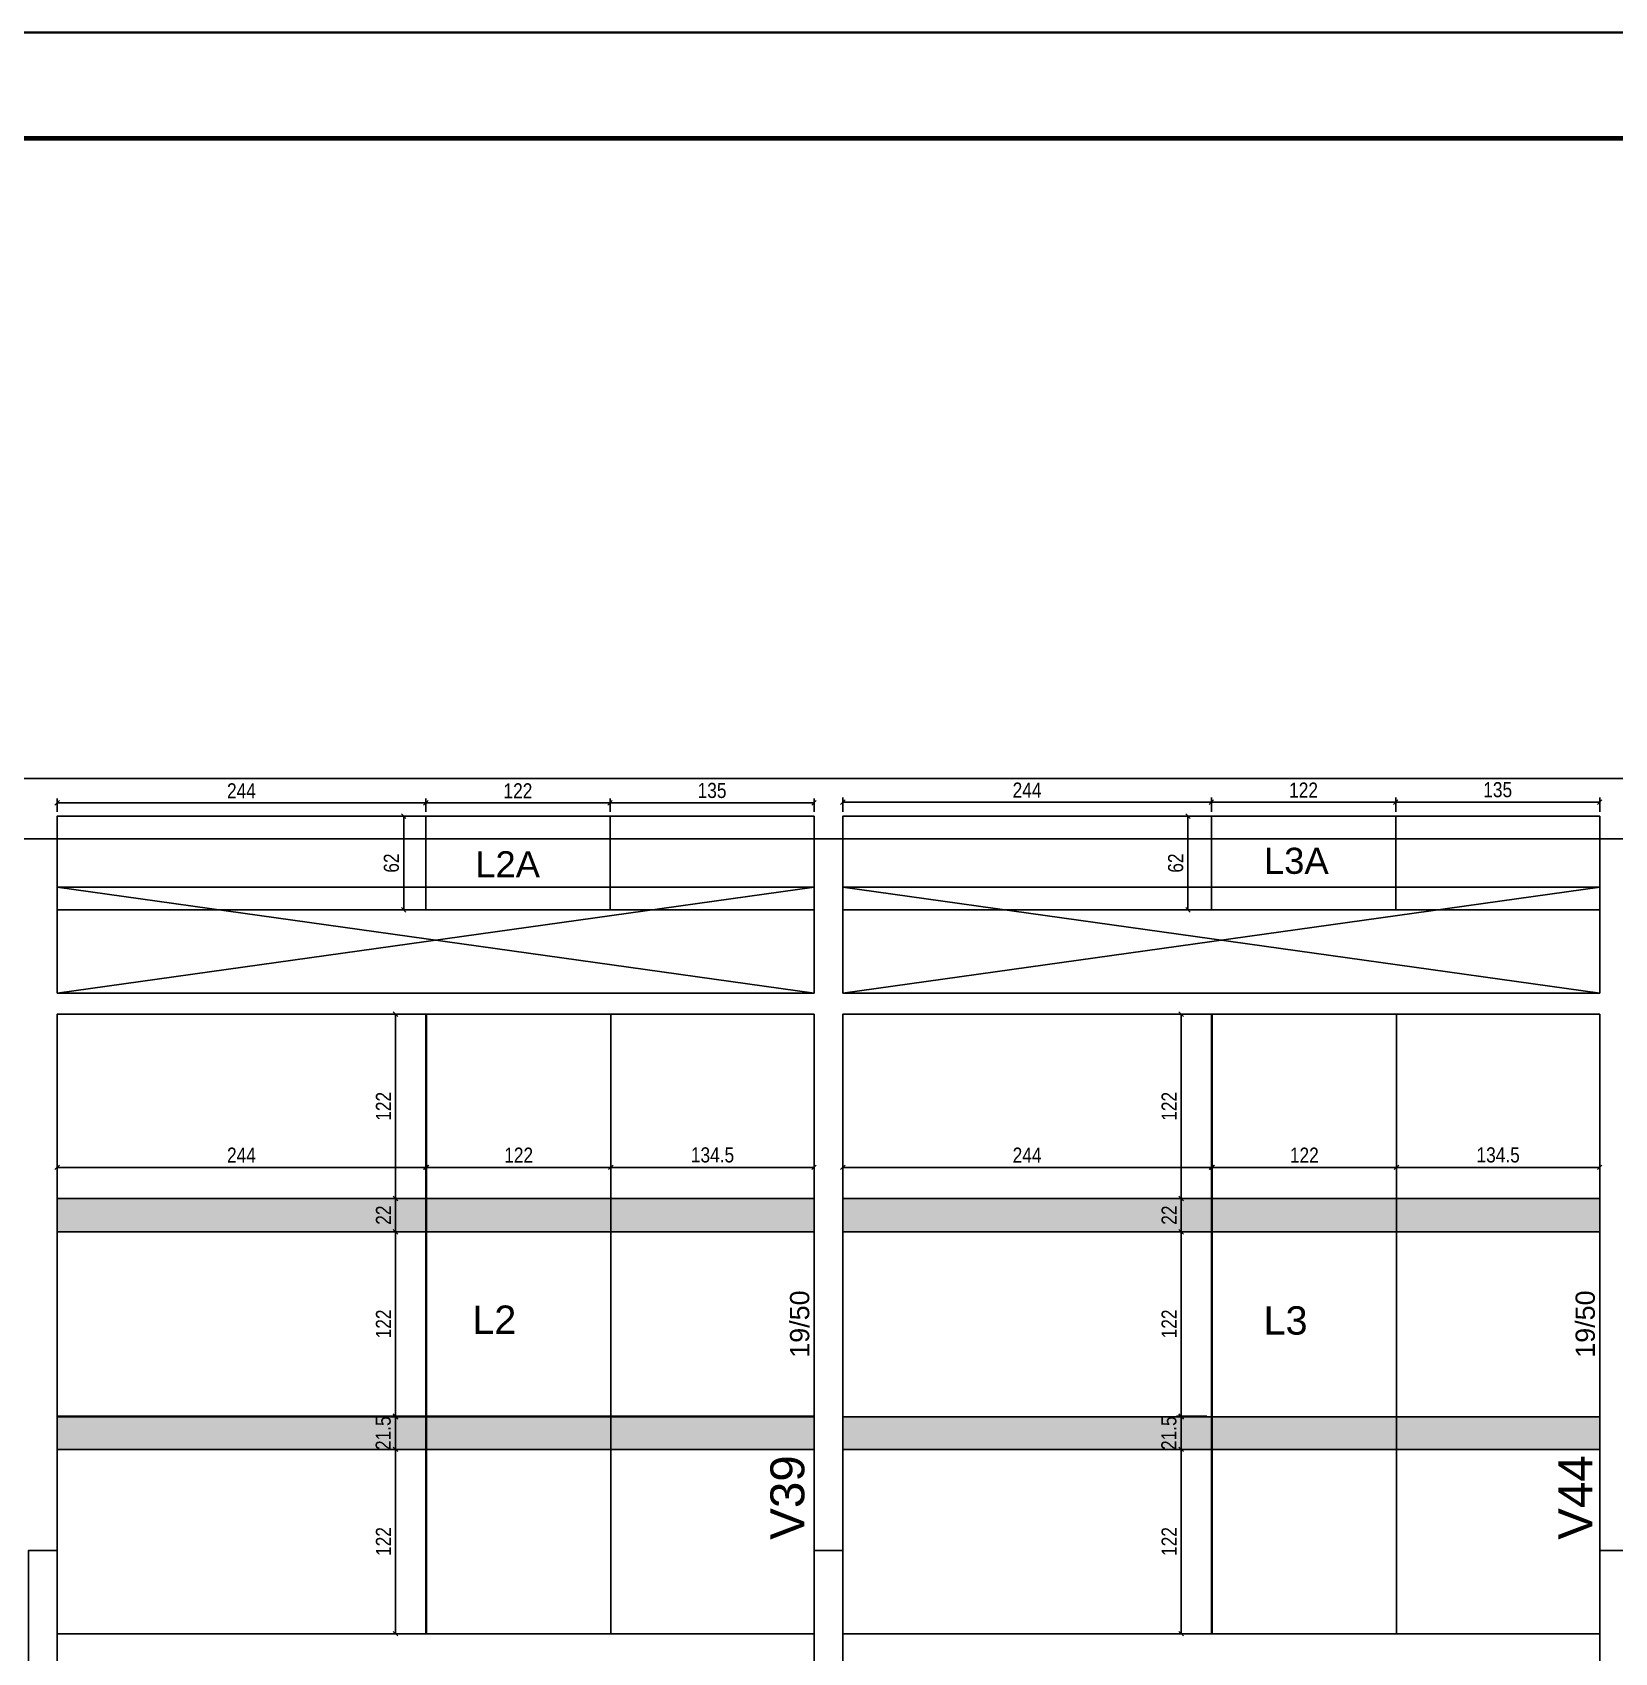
# Model space of a CAD drawing. Extents: x -9556 to -2786, y 930 to 5130.
# Drawn here: x -7998 to -6951, y 4058 to 5130 of the extents above; entities that cross this region are included whole.
import ezdxf

# ---------------------------------------------------------------- set-up
doc = ezdxf.new("R2010")
doc.units = 0
for name, color, linetype in [('1', 3, 'Continuous'), ('212', 3, 'Continuous'), ('220', 5, 'Continuous'), ('221', 1, 'Continuous'), ('222', 6, 'Continuous'), ('226', 4, 'Continuous'), ('233', 6, 'Continuous'), ('COTA', 2, 'Continuous'), ('Hachura', 7, 'Continuous'), ('Painéis', 200, 'Continuous')]:
    doc.layers.add(name, color=color, linetype=linetype)
doc.layers.add('FOLHA', color=255, linetype='Continuous', lineweight=40)
doc.layers.add('Folhas', color=255, linetype='Continuous', lineweight=9)
doc.styles.add('COTA TECNICA-50', font='techl___.ttf', dxfattribs={"height": 10})
doc.styles.get("Standard").update_dxf_attribs({"font": 'arial.ttf'})
doc.dimstyles.new('COTA PAINEL-50', dxfattribs={"dimtxt": 10, "dimasz": 3, "dimexe": 3, "dimexo": 3, "dimgap": 3, "dimtad": 1, "dimdec": 1, "dimzin": 9, "dimdsep": 46, "dimtxsty": 'COTA TECNICA-50', "dimblk1": 'OBLIQUE', "dimblk2": 'OBLIQUE', "dimsah": 1, "dimcen": 0.9, "dimclrd": 4, "dimclre": 4, "dimclrt": 240, "dimadec": 1, "dimazin": 3, "dimtfac": 1, "dimtdec": 1, "dimtmove": 0, "dimatfit": 3, "dimfxl": 0, "dimtolj": 1, "dimtzin": 12, "dimarcsym": 0})

# ---------------------------------------------------------------- blocks, each defined once
blk = doc.blocks.new('_Oblique')
at = {"color": 0, "linetype": 'ByBlock', "lineweight": -2}
blk.add_line((-0.5, -0.5), (0.5, 0.5), dxfattribs=at)
blk = doc.blocks.new('*D14')
at = {"layer": 'COTA', "color": 4, "lineweight": -2}
for p, q in [((-7981.5, 4361.4), (-7981.5, 4382)), ((-7981.5, 4379), (-7737.5, 4379)), ((-7737.5, 4361.4), (-7737.5, 4382))]:
    blk.add_line(p, q, dxfattribs=at)
at = {"layer": 'Defpoints', "color": 0}
for p in [(-7737.5, 4379), (-7981.5, 4358.4), (-7737.5, 4358.4)]:
    blk.add_point(p, dxfattribs=at)
at = {"layer": 'COTA', "color": 4, "lineweight": -2, "xscale": 3, "yscale": 3, "zscale": 3, "rotation": 180}
blk.add_blockref('_Oblique', (-7981.5, 4379), dxfattribs=at)
at = {"layer": 'COTA', "color": 4, "lineweight": -2, "xscale": 3, "yscale": 3, "zscale": 3}
blk.add_blockref('_Oblique', (-7737.5, 4379), dxfattribs=at)
at = {"layer": 'COTA', "color": 240, "insert": (-7859.5, 4387.1), "char_height": 10, "attachment_point": 5, "style": 'COTA TECNICA-50'}
blk.add_mtext('\\A1;244', dxfattribs=at)
blk = doc.blocks.new('*D15')
at = {"layer": 'COTA', "color": 4, "lineweight": -2}
for p, q in [((-7737, 4361.4), (-7737, 4382)), ((-7737, 4379), (-7615, 4379)), ((-7615, 4361.4), (-7615, 4382))]:
    blk.add_line(p, q, dxfattribs=at)
at = {"layer": 'Defpoints', "color": 0}
for p in [(-7615, 4379), (-7737, 4358.4), (-7615, 4358.4)]:
    blk.add_point(p, dxfattribs=at)
at = {"layer": 'COTA', "color": 4, "lineweight": -2, "xscale": 3, "yscale": 3, "zscale": 3, "rotation": 180}
blk.add_blockref('_Oblique', (-7737, 4379), dxfattribs=at)
at = {"layer": 'COTA', "color": 4, "lineweight": -2, "xscale": 3, "yscale": 3, "zscale": 3}
blk.add_blockref('_Oblique', (-7615, 4379), dxfattribs=at)
at = {"layer": 'COTA', "color": 240, "insert": (-7676, 4387.1), "char_height": 10, "attachment_point": 5, "style": 'COTA TECNICA-50'}
blk.add_mtext('\\A1;122', dxfattribs=at)
blk = doc.blocks.new('*D16')
at = {"layer": 'COTA', "color": 4, "lineweight": -2}
for p, q in [((-7615, 4361.4), (-7615, 4382)), ((-7615, 4379), (-7480.5, 4379)), ((-7480.5, 4361.4), (-7480.5, 4382))]:
    blk.add_line(p, q, dxfattribs=at)
at = {"layer": 'Defpoints', "color": 0}
for p in [(-7480.5, 4379), (-7615, 4358.4), (-7480.5, 4358.4)]:
    blk.add_point(p, dxfattribs=at)
at = {"layer": 'COTA', "color": 4, "lineweight": -2, "xscale": 3, "yscale": 3, "zscale": 3, "rotation": 180}
blk.add_blockref('_Oblique', (-7615, 4379), dxfattribs=at)
at = {"layer": 'COTA', "color": 4, "lineweight": -2, "xscale": 3, "yscale": 3, "zscale": 3}
blk.add_blockref('_Oblique', (-7480.5, 4379), dxfattribs=at)
at = {"layer": 'COTA', "color": 240, "insert": (-7547.7, 4387.2), "char_height": 10, "attachment_point": 5, "style": 'COTA TECNICA-50'}
blk.add_mtext('\\A1;134.5', dxfattribs=at)
blk = doc.blocks.new('*D17')
at = {"layer": 'COTA', "color": 4, "lineweight": -2}
for p, q in [((-7740.5, 4480.4), (-7760.5, 4480.4)), ((-7757.5, 4480.4), (-7757.5, 4358.4)), ((-7740.5, 4358.4), (-7760.5, 4358.4))]:
    blk.add_line(p, q, dxfattribs=at)
at = {"layer": 'Defpoints', "color": 0}
for p in [(-7737.5, 4480.4), (-7757.5, 4358.4), (-7737.5, 4358.4)]:
    blk.add_point(p, dxfattribs=at)
at = {"layer": 'COTA', "color": 4, "lineweight": -2, "xscale": 3, "yscale": 3, "zscale": 3}
for p, rotation in [((-7757.5, 4480.4), 90), ((-7757.5, 4358.4), 270)]:
    blk.add_blockref('_Oblique', p, dxfattribs=dict(at, rotation=rotation))
at = {"layer": 'COTA', "color": 240, "insert": (-7765.5, 4419.4), "char_height": 10, "attachment_point": 5, "rotation": 90, "style": 'COTA TECNICA-50'}
blk.add_mtext('\\A1;122', dxfattribs=at)
blk = doc.blocks.new('*D18')
at = {"layer": 'COTA', "color": 4, "lineweight": -2}
for p, q in [((-7740.5, 4358.4), (-7760.5, 4358.4)), ((-7757.5, 4358.4), (-7757.5, 4336.4)), ((-7740.5, 4336.4), (-7760.5, 4336.4))]:
    blk.add_line(p, q, dxfattribs=at)
at = {"layer": 'Defpoints', "color": 0}
for p in [(-7737.5, 4358.4), (-7757.5, 4336.4), (-7737.5, 4336.4)]:
    blk.add_point(p, dxfattribs=at)
at = {"layer": 'COTA', "color": 4, "lineweight": -2, "xscale": 3, "yscale": 3, "zscale": 3}
for p, rotation in [((-7757.5, 4358.4), 90), ((-7757.5, 4336.4), 270)]:
    blk.add_blockref('_Oblique', p, dxfattribs=dict(at, rotation=rotation))
at = {"layer": 'COTA', "color": 240, "insert": (-7765.5, 4347.4), "char_height": 10, "attachment_point": 5, "rotation": 90, "style": 'COTA TECNICA-50'}
blk.add_mtext('\\A1;22', dxfattribs=at)
blk = doc.blocks.new('*D19')
at = {"layer": 'COTA', "color": 4, "lineweight": -2}
for p, q in [((-7740.5, 4336.4), (-7760.5, 4336.4)), ((-7757.5, 4336.4), (-7757.5, 4214.4)), ((-7740.5, 4214.4), (-7760.5, 4214.4))]:
    blk.add_line(p, q, dxfattribs=at)
at = {"layer": 'Defpoints', "color": 0}
for p in [(-7737.5, 4336.4), (-7757.5, 4214.4), (-7737.5, 4214.4)]:
    blk.add_point(p, dxfattribs=at)
at = {"layer": 'COTA', "color": 4, "lineweight": -2, "xscale": 3, "yscale": 3, "zscale": 3}
for p, rotation in [((-7757.5, 4336.4), 90), ((-7757.5, 4214.4), 270)]:
    blk.add_blockref('_Oblique', p, dxfattribs=dict(at, rotation=rotation))
at = {"layer": 'COTA', "color": 240, "insert": (-7765.5, 4275.4), "char_height": 10, "attachment_point": 5, "rotation": 90, "style": 'COTA TECNICA-50'}
blk.add_mtext('\\A1;122', dxfattribs=at)
blk = doc.blocks.new('*D20')
at = {"layer": 'COTA', "color": 4, "lineweight": -2}
for p, q in [((-7740.5, 4213.9), (-7760.5, 4213.9)), ((-7757.5, 4213.9), (-7757.5, 4192.4)), ((-7740.5, 4192.4), (-7760.5, 4192.4))]:
    blk.add_line(p, q, dxfattribs=at)
at = {"layer": 'Defpoints', "color": 0}
for p in [(-7737.5, 4213.9), (-7757.5, 4192.4), (-7737.5, 4192.4)]:
    blk.add_point(p, dxfattribs=at)
at = {"layer": 'COTA', "color": 4, "lineweight": -2, "xscale": 3, "yscale": 3, "zscale": 3}
for p, rotation in [((-7757.5, 4213.9), 90), ((-7757.5, 4192.4), 270)]:
    blk.add_blockref('_Oblique', p, dxfattribs=dict(at, rotation=rotation))
at = {"layer": 'COTA', "color": 240, "insert": (-7765.6, 4203.1), "char_height": 10, "attachment_point": 5, "rotation": 90, "style": 'COTA TECNICA-50'}
blk.add_mtext('\\A1;21.5', dxfattribs=at)
blk = doc.blocks.new('*D21')
at = {"layer": 'COTA', "color": 4, "lineweight": -2}
for p, q in [((-7740.5, 4192.4), (-7760.5, 4192.4)), ((-7757.5, 4192.4), (-7757.5, 4070.4)), ((-7740.5, 4070.4), (-7760.5, 4070.4))]:
    blk.add_line(p, q, dxfattribs=at)
at = {"layer": 'Defpoints', "color": 0}
for p in [(-7737.5, 4192.4), (-7757.5, 4070.4), (-7737.5, 4070.4)]:
    blk.add_point(p, dxfattribs=at)
at = {"layer": 'COTA', "color": 4, "lineweight": -2, "xscale": 3, "yscale": 3, "zscale": 3}
for p, rotation in [((-7757.5, 4192.4), 90), ((-7757.5, 4070.4), 270)]:
    blk.add_blockref('_Oblique', p, dxfattribs=dict(at, rotation=rotation))
at = {"layer": 'COTA', "color": 240, "insert": (-7765.5, 4131.4), "char_height": 10, "attachment_point": 5, "rotation": 90, "style": 'COTA TECNICA-50'}
blk.add_mtext('\\A1;122', dxfattribs=at)
blk = doc.blocks.new('*D23')
at = {"layer": 'COTA', "color": 4, "lineweight": -2}
for p, q in [((-7461.5, 4361.4), (-7461.5, 4382)), ((-7461.5, 4379), (-7217.5, 4379)), ((-7217.5, 4361.4), (-7217.5, 4382))]:
    blk.add_line(p, q, dxfattribs=at)
at = {"layer": 'Defpoints', "color": 0}
for p in [(-7217.5, 4379), (-7461.5, 4358.4), (-7217.5, 4358.4)]:
    blk.add_point(p, dxfattribs=at)
at = {"layer": 'COTA', "color": 4, "lineweight": -2, "xscale": 3, "yscale": 3, "zscale": 3, "rotation": 180}
blk.add_blockref('_Oblique', (-7461.5, 4379), dxfattribs=at)
at = {"layer": 'COTA', "color": 4, "lineweight": -2, "xscale": 3, "yscale": 3, "zscale": 3}
blk.add_blockref('_Oblique', (-7217.5, 4379), dxfattribs=at)
at = {"layer": 'COTA', "color": 240, "insert": (-7339.5, 4387.1), "char_height": 10, "attachment_point": 5, "style": 'COTA TECNICA-50'}
blk.add_mtext('\\A1;244', dxfattribs=at)
blk = doc.blocks.new('*D24')
at = {"layer": 'COTA', "color": 4, "lineweight": -2}
for p, q in [((-7217, 4361.4), (-7217, 4382)), ((-7217, 4379), (-7095, 4379)), ((-7095, 4361.4), (-7095, 4382))]:
    blk.add_line(p, q, dxfattribs=at)
at = {"layer": 'Defpoints', "color": 0}
for p in [(-7095, 4379), (-7217, 4358.4), (-7095, 4358.4)]:
    blk.add_point(p, dxfattribs=at)
at = {"layer": 'COTA', "color": 4, "lineweight": -2, "xscale": 3, "yscale": 3, "zscale": 3, "rotation": 180}
blk.add_blockref('_Oblique', (-7217, 4379), dxfattribs=at)
at = {"layer": 'COTA', "color": 4, "lineweight": -2, "xscale": 3, "yscale": 3, "zscale": 3}
blk.add_blockref('_Oblique', (-7095, 4379), dxfattribs=at)
at = {"layer": 'COTA', "color": 240, "insert": (-7156, 4387.1), "char_height": 10, "attachment_point": 5, "style": 'COTA TECNICA-50'}
blk.add_mtext('\\A1;122', dxfattribs=at)
blk = doc.blocks.new('*D22')
at = {"layer": 'COTA', "color": 4, "lineweight": -2}
for p, q in [((-7095, 4361.4), (-7095, 4382)), ((-7095, 4379), (-6960.5, 4379)), ((-6960.5, 4361.4), (-6960.5, 4382))]:
    blk.add_line(p, q, dxfattribs=at)
at = {"layer": 'Defpoints', "color": 0}
for p in [(-6960.5, 4379), (-7095, 4358.4), (-6960.5, 4358.4)]:
    blk.add_point(p, dxfattribs=at)
at = {"layer": 'COTA', "color": 4, "lineweight": -2, "xscale": 3, "yscale": 3, "zscale": 3, "rotation": 180}
blk.add_blockref('_Oblique', (-7095, 4379), dxfattribs=at)
at = {"layer": 'COTA', "color": 4, "lineweight": -2, "xscale": 3, "yscale": 3, "zscale": 3}
blk.add_blockref('_Oblique', (-6960.5, 4379), dxfattribs=at)
at = {"layer": 'COTA', "color": 240, "insert": (-7027.7, 4387.2), "char_height": 10, "attachment_point": 5, "style": 'COTA TECNICA-50'}
blk.add_mtext('\\A1;134.5', dxfattribs=at)
blk = doc.blocks.new('*D25')
at = {"layer": 'COTA', "color": 4, "lineweight": -2}
for p, q in [((-7220.5, 4480.4), (-7240.5, 4480.4)), ((-7237.5, 4480.4), (-7237.5, 4358.4)), ((-7220.5, 4358.4), (-7240.5, 4358.4))]:
    blk.add_line(p, q, dxfattribs=at)
at = {"layer": 'Defpoints', "color": 0}
for p in [(-7217.5, 4480.4), (-7237.5, 4358.4), (-7217.5, 4358.4)]:
    blk.add_point(p, dxfattribs=at)
at = {"layer": 'COTA', "color": 4, "lineweight": -2, "xscale": 3, "yscale": 3, "zscale": 3}
for p, rotation in [((-7237.5, 4480.4), 90), ((-7237.5, 4358.4), 270)]:
    blk.add_blockref('_Oblique', p, dxfattribs=dict(at, rotation=rotation))
at = {"layer": 'COTA', "color": 240, "insert": (-7245.5, 4419.4), "char_height": 10, "attachment_point": 5, "rotation": 90, "style": 'COTA TECNICA-50'}
blk.add_mtext('\\A1;122', dxfattribs=at)
blk = doc.blocks.new('*D26')
at = {"layer": 'COTA', "color": 4, "lineweight": -2}
for p, q in [((-7220.5, 4358.4), (-7240.5, 4358.4)), ((-7237.5, 4358.4), (-7237.5, 4336.4)), ((-7220.5, 4336.4), (-7240.5, 4336.4))]:
    blk.add_line(p, q, dxfattribs=at)
at = {"layer": 'Defpoints', "color": 0}
for p in [(-7217.5, 4358.4), (-7237.5, 4336.4), (-7217.5, 4336.4)]:
    blk.add_point(p, dxfattribs=at)
at = {"layer": 'COTA', "color": 4, "lineweight": -2, "xscale": 3, "yscale": 3, "zscale": 3}
for p, rotation in [((-7237.5, 4358.4), 90), ((-7237.5, 4336.4), 270)]:
    blk.add_blockref('_Oblique', p, dxfattribs=dict(at, rotation=rotation))
at = {"layer": 'COTA', "color": 240, "insert": (-7245.5, 4347.4), "char_height": 10, "attachment_point": 5, "rotation": 90, "style": 'COTA TECNICA-50'}
blk.add_mtext('\\A1;22', dxfattribs=at)
blk = doc.blocks.new('*D27')
at = {"layer": 'COTA', "color": 4, "lineweight": -2}
for p, q in [((-7220.5, 4336.4), (-7240.5, 4336.4)), ((-7237.5, 4336.4), (-7237.5, 4214.4)), ((-7220.5, 4214.4), (-7240.5, 4214.4))]:
    blk.add_line(p, q, dxfattribs=at)
at = {"layer": 'Defpoints', "color": 0}
for p in [(-7217.5, 4336.4), (-7237.5, 4214.4), (-7217.5, 4214.4)]:
    blk.add_point(p, dxfattribs=at)
at = {"layer": 'COTA', "color": 4, "lineweight": -2, "xscale": 3, "yscale": 3, "zscale": 3}
for p, rotation in [((-7237.5, 4336.4), 90), ((-7237.5, 4214.4), 270)]:
    blk.add_blockref('_Oblique', p, dxfattribs=dict(at, rotation=rotation))
at = {"layer": 'COTA', "color": 240, "insert": (-7245.5, 4275.4), "char_height": 10, "attachment_point": 5, "rotation": 90, "style": 'COTA TECNICA-50'}
blk.add_mtext('\\A1;122', dxfattribs=at)
blk = doc.blocks.new('*D28')
at = {"layer": 'COTA', "color": 4, "lineweight": -2}
for p, q in [((-7220.5, 4213.9), (-7240.5, 4213.9)), ((-7237.5, 4213.9), (-7237.5, 4192.4)), ((-7220.5, 4192.4), (-7240.5, 4192.4))]:
    blk.add_line(p, q, dxfattribs=at)
at = {"layer": 'Defpoints', "color": 0}
for p in [(-7217.5, 4213.9), (-7237.5, 4192.4), (-7217.5, 4192.4)]:
    blk.add_point(p, dxfattribs=at)
at = {"layer": 'COTA', "color": 4, "lineweight": -2, "xscale": 3, "yscale": 3, "zscale": 3}
for p, rotation in [((-7237.5, 4213.9), 90), ((-7237.5, 4192.4), 270)]:
    blk.add_blockref('_Oblique', p, dxfattribs=dict(at, rotation=rotation))
at = {"layer": 'COTA', "color": 240, "insert": (-7245.6, 4203.1), "char_height": 10, "attachment_point": 5, "rotation": 90, "style": 'COTA TECNICA-50'}
blk.add_mtext('\\A1;21.5', dxfattribs=at)
blk = doc.blocks.new('*D29')
at = {"layer": 'COTA', "color": 4, "lineweight": -2}
for p, q in [((-7220.5, 4192.4), (-7240.5, 4192.4)), ((-7237.5, 4192.4), (-7237.5, 4070.4)), ((-7220.5, 4070.4), (-7240.5, 4070.4))]:
    blk.add_line(p, q, dxfattribs=at)
at = {"layer": 'Defpoints', "color": 0}
for p in [(-7217.5, 4192.4), (-7237.5, 4070.4), (-7217.5, 4070.4)]:
    blk.add_point(p, dxfattribs=at)
at = {"layer": 'COTA', "color": 4, "lineweight": -2, "xscale": 3, "yscale": 3, "zscale": 3}
for p, rotation in [((-7237.5, 4192.4), 90), ((-7237.5, 4070.4), 270)]:
    blk.add_blockref('_Oblique', p, dxfattribs=dict(at, rotation=rotation))
at = {"layer": 'COTA', "color": 240, "insert": (-7245.5, 4131.4), "char_height": 10, "attachment_point": 5, "rotation": 90, "style": 'COTA TECNICA-50'}
blk.add_mtext('\\A1;122', dxfattribs=at)
blk = doc.blocks.new('*D155')
at = {"layer": 'COTA', "color": 4, "lineweight": -2}
for p, q in [((-7981.5, 4614.4), (-7981.5, 4623.2)), ((-7737.5, 4614.4), (-7737.5, 4623.2)), ((-7981.5, 4620.2), (-7737.5, 4620.2))]:
    blk.add_line(p, q, dxfattribs=at)
at = {"layer": 'Defpoints', "color": 0}
for p in [(-7981.5, 4611.4), (-7737.5, 4620.2), (-7737.5, 4611.4)]:
    blk.add_point(p, dxfattribs=at)
at = {"layer": 'COTA', "color": 4, "lineweight": -2, "xscale": 3, "yscale": 3, "zscale": 3, "rotation": 180}
blk.add_blockref('_Oblique', (-7981.5, 4620.2), dxfattribs=at)
at = {"layer": 'COTA', "color": 4, "lineweight": -2, "xscale": 3, "yscale": 3, "zscale": 3}
blk.add_blockref('_Oblique', (-7737.5, 4620.2), dxfattribs=at)
at = {"layer": 'COTA', "color": 240, "insert": (-7859.5, 4628.2), "char_height": 10, "attachment_point": 5, "style": 'COTA TECNICA-50'}
blk.add_mtext('\\A1;244', dxfattribs=at)
blk = doc.blocks.new('*D156')
at = {"layer": 'COTA', "color": 4, "lineweight": -2}
for p, q in [((-7737.5, 4614.4), (-7737.5, 4623.2)), ((-7615.5, 4614.4), (-7615.5, 4623.2)), ((-7737.5, 4620.2), (-7615.5, 4620.2))]:
    blk.add_line(p, q, dxfattribs=at)
at = {"layer": 'Defpoints', "color": 0}
for p in [(-7737.5, 4611.4), (-7615.5, 4620.2), (-7615.5, 4611.4)]:
    blk.add_point(p, dxfattribs=at)
at = {"layer": 'COTA', "color": 4, "lineweight": -2, "xscale": 3, "yscale": 3, "zscale": 3, "rotation": 180}
blk.add_blockref('_Oblique', (-7737.5, 4620.2), dxfattribs=at)
at = {"layer": 'COTA', "color": 4, "lineweight": -2, "xscale": 3, "yscale": 3, "zscale": 3}
blk.add_blockref('_Oblique', (-7615.5, 4620.2), dxfattribs=at)
at = {"layer": 'COTA', "color": 240, "insert": (-7676.5, 4628.2), "char_height": 10, "attachment_point": 5, "style": 'COTA TECNICA-50'}
blk.add_mtext('\\A1;122', dxfattribs=at)
blk = doc.blocks.new('*D157')
at = {"layer": 'COTA', "color": 4, "lineweight": -2}
for p, q in [((-7615.5, 4614.4), (-7615.5, 4623.2)), ((-7480.5, 4614.4), (-7480.5, 4623.2)), ((-7615.5, 4620.2), (-7480.5, 4620.2))]:
    blk.add_line(p, q, dxfattribs=at)
at = {"layer": 'Defpoints', "color": 0}
for p in [(-7615.5, 4611.4), (-7480.5, 4620.2), (-7480.5, 4611.4)]:
    blk.add_point(p, dxfattribs=at)
at = {"layer": 'COTA', "color": 4, "lineweight": -2, "xscale": 3, "yscale": 3, "zscale": 3, "rotation": 180}
blk.add_blockref('_Oblique', (-7615.5, 4620.2), dxfattribs=at)
at = {"layer": 'COTA', "color": 4, "lineweight": -2, "xscale": 3, "yscale": 3, "zscale": 3}
blk.add_blockref('_Oblique', (-7480.5, 4620.2), dxfattribs=at)
at = {"layer": 'COTA', "color": 240, "insert": (-7548, 4628.4), "char_height": 10, "attachment_point": 5, "style": 'COTA TECNICA-50'}
blk.add_mtext('\\A1;135', dxfattribs=at)
blk = doc.blocks.new('*D160')
at = {"layer": 'COTA', "color": 4, "lineweight": -2}
for p, q in [((-7740.5, 4611.4), (-7755.1, 4611.4)), ((-7752.1, 4611.4), (-7752.1, 4549.4)), ((-7740.5, 4549.4), (-7755.1, 4549.4))]:
    blk.add_line(p, q, dxfattribs=at)
at = {"layer": 'Defpoints', "color": 0}
for p in [(-7737.5, 4611.4), (-7752.1, 4549.4), (-7737.5, 4549.4)]:
    blk.add_point(p, dxfattribs=at)
at = {"layer": 'COTA', "color": 4, "lineweight": -2, "xscale": 3, "yscale": 3, "zscale": 3}
for p, rotation in [((-7752.1, 4611.4), 90), ((-7752.1, 4549.4), 270)]:
    blk.add_blockref('_Oblique', p, dxfattribs=dict(at, rotation=rotation))
at = {"layer": 'COTA', "color": 240, "insert": (-7760.2, 4580.4), "char_height": 10, "attachment_point": 5, "rotation": 90, "style": 'COTA TECNICA-50'}
blk.add_mtext('\\A1;62', dxfattribs=at)
blk = doc.blocks.new('*D161')
at = {"layer": 'COTA', "color": 4, "lineweight": -2}
for p, q in [((-7461.5, 4614.4), (-7461.5, 4623.7)), ((-7217.5, 4614.4), (-7217.5, 4623.7)), ((-7461.5, 4620.7), (-7217.5, 4620.7))]:
    blk.add_line(p, q, dxfattribs=at)
at = {"layer": 'Defpoints', "color": 0}
for p in [(-7461.5, 4611.4), (-7217.5, 4620.7), (-7217.5, 4611.4)]:
    blk.add_point(p, dxfattribs=at)
at = {"layer": 'COTA', "color": 4, "lineweight": -2, "xscale": 3, "yscale": 3, "zscale": 3, "rotation": 180}
blk.add_blockref('_Oblique', (-7461.5, 4620.7), dxfattribs=at)
at = {"layer": 'COTA', "color": 4, "lineweight": -2, "xscale": 3, "yscale": 3, "zscale": 3}
blk.add_blockref('_Oblique', (-7217.5, 4620.7), dxfattribs=at)
at = {"layer": 'COTA', "color": 240, "insert": (-7339.5, 4628.7), "char_height": 10, "attachment_point": 5, "style": 'COTA TECNICA-50'}
blk.add_mtext('\\A1;244', dxfattribs=at)
blk = doc.blocks.new('*D162')
at = {"layer": 'COTA', "color": 4, "lineweight": -2}
for p, q in [((-7217.5, 4614.4), (-7217.5, 4623.7)), ((-7095.5, 4614.4), (-7095.5, 4623.7)), ((-7217.5, 4620.7), (-7095.5, 4620.7))]:
    blk.add_line(p, q, dxfattribs=at)
at = {"layer": 'Defpoints', "color": 0}
for p in [(-7217.5, 4611.4), (-7095.5, 4620.7), (-7095.5, 4611.4)]:
    blk.add_point(p, dxfattribs=at)
at = {"layer": 'COTA', "color": 4, "lineweight": -2, "xscale": 3, "yscale": 3, "zscale": 3, "rotation": 180}
blk.add_blockref('_Oblique', (-7217.5, 4620.7), dxfattribs=at)
at = {"layer": 'COTA', "color": 4, "lineweight": -2, "xscale": 3, "yscale": 3, "zscale": 3}
blk.add_blockref('_Oblique', (-7095.5, 4620.7), dxfattribs=at)
at = {"layer": 'COTA', "color": 240, "insert": (-7156.5, 4628.7), "char_height": 10, "attachment_point": 5, "style": 'COTA TECNICA-50'}
blk.add_mtext('\\A1;122', dxfattribs=at)
blk = doc.blocks.new('*D163')
at = {"layer": 'COTA', "color": 4, "lineweight": -2}
for p, q in [((-7095.5, 4614.4), (-7095.5, 4623.7)), ((-6960.5, 4614.4), (-6960.5, 4623.7)), ((-7095.5, 4620.7), (-6960.5, 4620.7))]:
    blk.add_line(p, q, dxfattribs=at)
at = {"layer": 'Defpoints', "color": 0}
for p in [(-7095.5, 4611.4), (-6960.5, 4620.7), (-6960.5, 4611.4)]:
    blk.add_point(p, dxfattribs=at)
at = {"layer": 'COTA', "color": 4, "lineweight": -2, "xscale": 3, "yscale": 3, "zscale": 3, "rotation": 180}
blk.add_blockref('_Oblique', (-7095.5, 4620.7), dxfattribs=at)
at = {"layer": 'COTA', "color": 4, "lineweight": -2, "xscale": 3, "yscale": 3, "zscale": 3}
blk.add_blockref('_Oblique', (-6960.5, 4620.7), dxfattribs=at)
at = {"layer": 'COTA', "color": 240, "insert": (-7028, 4628.9), "char_height": 10, "attachment_point": 5, "style": 'COTA TECNICA-50'}
blk.add_mtext('\\A1;135', dxfattribs=at)
blk = doc.blocks.new('*D164')
at = {"layer": 'COTA', "color": 4, "lineweight": -2}
for p, q in [((-7220.5, 4611.4), (-7236, 4611.4)), ((-7233, 4611.4), (-7233, 4549.4)), ((-7220.5, 4549.4), (-7236, 4549.4))]:
    blk.add_line(p, q, dxfattribs=at)
at = {"layer": 'Defpoints', "color": 0}
for p in [(-7217.5, 4611.4), (-7233, 4549.4), (-7217.5, 4549.4)]:
    blk.add_point(p, dxfattribs=at)
at = {"layer": 'COTA', "color": 4, "lineweight": -2, "xscale": 3, "yscale": 3, "zscale": 3}
for p, rotation in [((-7233, 4611.4), 90), ((-7233, 4549.4), 270)]:
    blk.add_blockref('_Oblique', p, dxfattribs=dict(at, rotation=rotation))
at = {"layer": 'COTA', "color": 240, "insert": (-7241.1, 4580.4), "char_height": 10, "attachment_point": 5, "rotation": 90, "style": 'COTA TECNICA-50'}
blk.add_mtext('\\A1;62', dxfattribs=at)

msp = doc.modelspace()

# ---------------------------------------------------------------- hatches: boundary and pattern name
at = {"layer": 'Hachura'}
h = msp.add_hatch(color=252, dxfattribs=at)
h.dxf.hatch_style = 1
h.paths.add_polyline_path([(-7737.45, 4213.9), (-7981.45, 4213.9), (-7981.45, 4192.4), (-7737.45, 4192.4)])
h.paths.add_polyline_path([(-7614.95, 4213.9), (-7736.95, 4213.9), (-7736.95, 4192.4), (-7614.95, 4192.4)])
h.paths.add_polyline_path([(-7480.45, 4213.9), (-7614.95, 4213.9), (-7614.95, 4192.4), (-7480.45, 4192.4)])
h.paths.add_polyline_path([(-7480.45, 4358.4), (-7614.95, 4358.4), (-7614.95, 4336.4), (-7480.45, 4336.4)])
h.paths.add_polyline_path([(-7614.95, 4358.4), (-7736.95, 4358.4), (-7736.95, 4336.4), (-7614.95, 4336.4)])
h.paths.add_polyline_path([(-7737.45, 4358.4), (-7981.45, 4358.4), (-7981.45, 4336.4), (-7737.45, 4336.4)])
h = msp.add_hatch(color=252, dxfattribs=at)
h.dxf.hatch_style = 1
h.paths.add_polyline_path([(-6960.45, 4213.9), (-7094.95, 4213.9), (-7094.95, 4192.4), (-6960.45, 4192.4)])
h.paths.add_polyline_path([(-7094.95, 4213.9), (-7216.95, 4213.9), (-7216.95, 4192.4), (-7094.95, 4192.4)])
h.paths.add_polyline_path([(-7217.45, 4213.9), (-7461.45, 4213.9), (-7461.45, 4192.4), (-7217.45, 4192.4)])
h.paths.add_polyline_path([(-7217.45, 4358.4), (-7461.45, 4358.4), (-7461.45, 4336.4), (-7217.45, 4336.4)])
h.paths.add_polyline_path([(-7094.95, 4358.4), (-7216.95, 4358.4), (-7216.95, 4336.4), (-7094.95, 4336.4)])
h.paths.add_polyline_path([(-6960.45, 4358.4), (-7094.95, 4358.4), (-7094.95, 4336.4), (-6960.45, 4336.4)])

# ---------------------------------------------------------------- linework, layer by layer
at = {"layer": '1'}
for p, q in [((-7981.45, 4494.4), (-7981.45, 4596.38)), ((-7480.45, 4494.4), (-7480.45, 4596.38)), ((-7461.45, 4494.4), (-7461.45, 4596.38)), ((-6960.45, 4494.4), (-6960.45, 4596.38)), ((-7480.45, 4564.4), (-7981.45, 4564.4)), ((-6960.45, 4564.4), (-7461.45, 4564.4)), ((-7480.45, 4494.4), (-7981.45, 4494.4)), ((-6960.45, 4494.4), (-7461.45, 4494.4)), ((-7480.45, 4480.4), (-7981.45, 4480.4)), ((-7981.45, 4125.4), (-7981.45, 4480.4)), ((-7480.45, 4125.4), (-7480.45, 4480.4)), ((-6960.45, 4480.4), (-7461.45, 4480.4)), ((-7461.45, 4125.4), (-7461.45, 4480.4)), ((-6960.45, 4125.4), (-6960.45, 4480.4)), ((-7981.45, 4070.4), (-7480.45, 4070.4)), ((-7461.45, 4070.4), (-6960.45, 4070.4))]:
    msp.add_line(p, q, dxfattribs=at)
at = {"layer": '220'}
for p, q in [((-9076.3, 4636.38), (-4299.18, 4636.38)), ((-9032.3, 4596.38), (-4339.07, 4596.38))]:
    msp.add_line(p, q, dxfattribs=at)
for points in [[(-9076.3, 3310.4), (-9076.3, 4636.38), (-4299.18, 4636.38), (-4291.52, 1788.51)], [(-4331.52, 1788.4), (-4339.07, 4596.38), (-9036.3, 4596.38), (-9036.3, 3310.4)]]:
    msp.add_lwpolyline(points, dxfattribs=at)
at = {"layer": '221'}
for p, q in [((-7981.45, 4494.4), (-7480.45, 4564.4)), ((-7981.45, 4564.4), (-7480.45, 4494.4)), ((-7461.45, 4564.4), (-6960.45, 4494.4)), ((-7461.45, 4494.4), (-6960.45, 4564.4))]:
    msp.add_line(p, q, dxfattribs=at)
at = {"layer": '222'}
for points in [[(-8000.45, 4045.4), (-8000.45, 4125.4), (-7981.45, 4125.4), (-7981.45, 4045.4), (-8000.45, 4045.4)], [(-7480.45, 4045.4), (-7480.45, 4125.4), (-7461.45, 4125.4), (-7461.45, 4045.4), (-7480.45, 4045.4)], [(-6960.45, 4045.4), (-6960.45, 4125.4), (-6941.45, 4125.4), (-6941.45, 4045.4), (-6960.45, 4045.4)]]:
    msp.add_lwpolyline(points, dxfattribs=at)
at = {"layer": 'FOLHA'}
msp.add_lwpolyline([(-2786.27, 5130.12), (-2786.27, 930.12), (-9555.98, 930.12), (-9555.98, 5130.12)], close=True, dxfattribs=at)
at = {"layer": 'Folhas', "color": 30, "const_width": 3}
msp.add_lwpolyline([(-2975.57, 1000.19), (-9380.8, 1000.19), (-9380.8, 5060.05), (-2975.57, 5060.05)], dxfattribs=at)
at = {"layer": 'Painéis'}
for p, q in [((-7981.45, 4549.4), (-7981.45, 4611.38)), ((-7737.45, 4549.4), (-7737.45, 4611.38)), ((-7615.45, 4549.4), (-7615.45, 4611.38)), ((-7217.45, 4549.4), (-7217.45, 4611.38)), ((-7095.45, 4549.4), (-7095.45, 4611.38)), ((-7737.45, 4480.4), (-7737.45, 4070.4)), ((-7736.95, 4480.4), (-7736.95, 4070.4)), ((-7614.95, 4480.4), (-7614.95, 4070.4)), ((-7217.45, 4480.4), (-7217.45, 4070.4)), ((-7216.95, 4480.4), (-7216.95, 4070.4)), ((-7094.95, 4480.4), (-7094.95, 4070.4)), ((-7981.45, 4358.4), (-7480.45, 4358.4)), ((-7461.45, 4358.4), (-6960.45, 4358.4)), ((-7981.45, 4336.4), (-7480.45, 4336.4)), ((-7461.45, 4336.4), (-6960.45, 4336.4)), ((-7981.45, 4214.4), (-7480.45, 4214.4)), ((-7981.45, 4213.9), (-7480.45, 4213.9)), ((-7461.45, 4213.9), (-6960.45, 4213.9)), ((-7981.45, 4192.4), (-7480.45, 4192.4)), ((-7461.45, 4192.4), (-6960.45, 4192.4))]:
    msp.add_line(p, q, dxfattribs=at)
for points in [[(-7981.45, 4549.4), (-7480.45, 4549.4), (-7480.45, 4611.38), (-7981.45, 4611.38)], [(-7461.45, 4549.4), (-6960.45, 4549.4), (-6960.45, 4611.38), (-7461.45, 4611.38)], [(-7981.45, 4070.4), (-7480.45, 4070.4), (-7480.45, 4480.4), (-7981.45, 4480.4)], [(-6960.45, 4070.4), (-7461.45, 4070.4), (-7461.45, 4480.4), (-6960.45, 4480.4)]]:
    msp.add_lwpolyline(points, close=True, dxfattribs=at)

# ---------------------------------------------------------------- texts
at = {"layer": '212'}
for p in [(-7483.65, 4253.01), (-6963.7, 4253.01)]:
    msp.add_text('19/50', height=12.75, rotation=90, dxfattribs=at).set_placement(p)
at = {"layer": '226'}
for s, height, p in [('L3A', 17.25, (-7182.71, 4573.27)), ('L2A', 17.25, (-7704.75, 4570.98)), ('L2', 18.75, (-7706.69, 4268.82)), ('L3', 18.75, (-7182.96, 4268.34))]:
    msp.add_text(s, height=height, dxfattribs=at).set_placement(p)
at = {"layer": '233'}
for s, p in [('V39', (-7486.9, 4132.55)), ('V44', (-6965.45, 4132.55))]:
    msp.add_text(s, height=22.5, rotation=90, dxfattribs=at).set_placement(p)

# ---------------------------------------------------------------- dimensions: what is measured, and where the dimension line sits
at = {"layer": 'COTA'}
for base, p1, p2, picture, middle in [((-7737.45, 4620.17), (-7981.45, 4611.38), (-7737.45, 4611.38), '*D155', (-7859.45, 4628.24)), ((-7615.45, 4620.17), (-7737.45, 4611.38), (-7615.45, 4611.38), '*D156', (-7676.45, 4628.23)), ((-7480.45, 4620.17), (-7615.45, 4611.38), (-7480.45, 4611.38), '*D157', (-7547.95, 4628.39)), ((-7217.45, 4620.67), (-7461.45, 4611.38), (-7217.45, 4611.38), '*D161', (-7339.45, 4628.74)), ((-7095.45, 4620.67), (-7217.45, 4611.38), (-7095.45, 4611.38), '*D162', (-7156.45, 4628.73)), ((-6960.45, 4620.67), (-7095.45, 4611.38), (-6960.45, 4611.38), '*D163', (-7027.95, 4628.89)), ((-7737.45, 4379.02), (-7981.45, 4358.4), (-7737.45, 4358.4), '*D14', (-7859.45, 4387.09)), ((-7614.95, 4379.02), (-7736.95, 4358.4), (-7614.95, 4358.4), '*D15', (-7675.95, 4387.07)), ((-7480.45, 4379.02), (-7614.95, 4358.4), (-7480.45, 4358.4), '*D16', (-7547.7, 4387.24)), ((-7217.45, 4379.02), (-7461.45, 4358.4), (-7217.45, 4358.4), '*D23', (-7339.45, 4387.09)), ((-7094.95, 4379.02), (-7216.95, 4358.4), (-7094.95, 4358.4), '*D24', (-7155.95, 4387.07)), ((-6960.45, 4379.02), (-7094.95, 4358.4), (-6960.45, 4358.4), '*D22', (-7027.7, 4387.24))]:
    dim = msp.add_linear_dim(base=base, p1=p1, p2=p2, dimstyle='COTA PAINEL-50', dxfattribs=at)
    dim.commit()
    dim.dimension.update_dxf_attribs({"geometry": picture, "text_midpoint": middle})
for base, p1, p2, picture, middle in [((-7752.06, 4549.4), (-7737.45, 4611.38), (-7737.45, 4549.4), '*D160', (-7760.16, 4580.39)), ((-7232.97, 4549.4), (-7217.45, 4611.38), (-7217.45, 4549.4), '*D164', (-7241.08, 4580.39)), ((-7757.45, 4358.4), (-7737.45, 4480.4), (-7737.45, 4358.4), '*D17', (-7765.51, 4419.4)), ((-7237.45, 4358.4), (-7217.45, 4480.4), (-7217.45, 4358.4), '*D25', (-7245.51, 4419.4)), ((-7757.45, 4336.4), (-7737.45, 4358.4), (-7737.45, 4336.4), '*D18', (-7765.45, 4347.4)), ((-7237.45, 4336.4), (-7217.45, 4358.4), (-7217.45, 4336.4), '*D26', (-7245.45, 4347.4)), ((-7757.45, 4214.4), (-7737.45, 4336.4), (-7737.45, 4214.4), '*D19', (-7765.51, 4275.4)), ((-7237.45, 4214.4), (-7217.45, 4336.4), (-7217.45, 4214.4), '*D27', (-7245.51, 4275.4)), ((-7757.45, 4070.4), (-7737.45, 4192.4), (-7737.45, 4070.4), '*D21', (-7765.51, 4131.4)), ((-7237.45, 4070.4), (-7217.45, 4192.4), (-7217.45, 4070.4), '*D29', (-7245.51, 4131.4))]:
    dim = msp.add_linear_dim(base=base, p1=p1, p2=p2, angle=90, dimstyle='COTA PAINEL-50', dxfattribs=at)
    dim.commit()
    dim.dimension.update_dxf_attribs({"geometry": picture, "text_midpoint": middle})
for base, p1, p2, picture, middle in [((-7757.45, 4192.4), (-7737.45, 4213.9), (-7737.45, 4192.4), '*D20', (-7757.45, 4203.15)), ((-7237.45, 4192.4), (-7217.45, 4213.9), (-7217.45, 4192.4), '*D28', (-7237.45, 4203.15))]:
    dim = msp.add_linear_dim(base=base, p1=p1, p2=p2, angle=90, dimstyle='COTA PAINEL-50', dxfattribs=at)
    dim.commit()
    dim.dimension.update_dxf_attribs({"geometry": picture, "text_midpoint": middle, "dimtype": 160})

doc.saveas('drawing.dxf')
